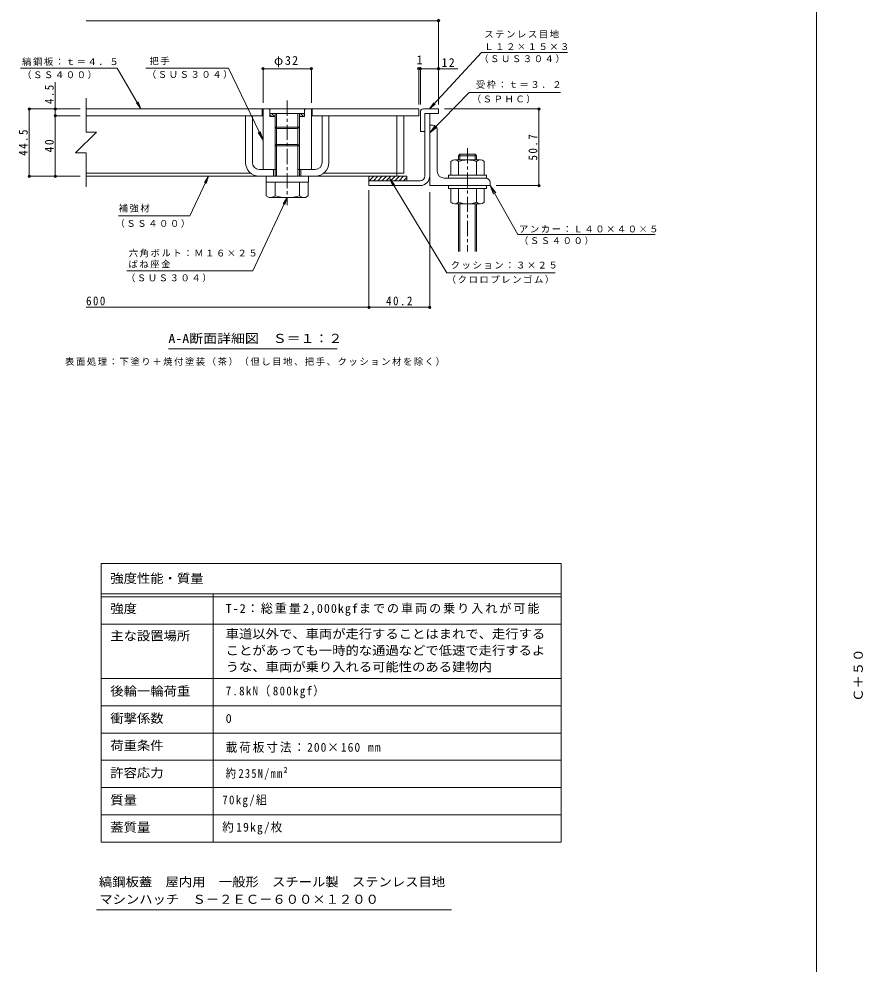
# Model space of a CAD drawing. Units: millimetres on the paper, enlarged 6 times, with parts at other scales. Extents: x -1918 to 2320, y -1648 to 1656.
# Drawn here: x -1918 to -245, y -1533 to 356 of the extents above; entities that cross this region are included whole.
import ezdxf
from ezdxf.enums import TextEntityAlignment as Align

# ---------------------------------------------------------------- set-up
doc = ezdxf.new("R2010")
doc.units = ezdxf.units.MM
doc.header["$LTSCALE"] = 6
doc.header["$PDMODE"] = 32
doc.header["$PDSIZE"] = 4.8
doc.linetypes.add('CHAIN1', pattern=[8, 5, -1, 1, -1])
for name, color, linetype, lineweight in [('1-F', 7, 'Continuous', 9), ('D-1', 2, 'Continuous', 9), ('D-2', 3, 'Continuous', 9), ('D-3', 4, 'Continuous', 9), ('D-4', 7, 'Continuous', 9), ('D-5', 7, 'Continuous', 9), ('D-6', 6, 'Continuous', 9), ('D-8', 5, 'Continuous', 5), ('D-9', 134, 'Continuous', 5), ('D-C', 2, 'Continuous', 9), ('D-D', 5, 'Continuous', 5), ('D-E', 3, 'Continuous', 9), ('D-F', 7, 'Continuous', 9), ('F-0_F-0ﾚｲﾔ', 7, 'Continuous', 9), ('F-5_F-5ﾚｲﾔ', 7, 'Continuous', 9), ('F-F_F-Fﾚｲﾔ', 2, 'Continuous', 9)]:
    doc.layers.add(name, color=color, linetype=linetype, lineweight=lineweight)
doc.styles.add('ＭＳ ゴシック', font='')
doc.styles.get('ＭＳ ゴシック').set_extended_font_data('MS Gothic')

msp = doc.modelspace()

# ---------------------------------------------------------------- linework, layer by layer
at = {"layer": 'D-1'}
for p, q in [((-1113.478, 45.022), (-1113.478, 168.922)), ((-1103.878, 45.022), (-1103.878, 168.922)), ((-1224.478, 35.422), (-1224.478, 25.822)), ((-1123.078, 35.422), (-1224.478, 35.422)), ((-1224.478, 25.822), (-1123.078, 25.822))]:
    msp.add_line(p, q, dxfattribs=at)
for radius in [9.6, 19.2]:
    msp.add_arc((-1123.078, 45.022), radius, 270, 0, dxfattribs=at)
at = {"layer": 'D-2'}
for p, q in [((-1785.478, 177.922), (-1125.478, 177.922)), ((-1435.978, 164.422), (-1435.978, 177.922)), ((-1336.978, 164.422), (-1336.978, 177.922)), ((-1125.478, 177.922), (-1125.478, 164.422)), ((-1785.478, 164.422), (-1434.478, 164.422)), ((-1338.478, 164.422), (-1125.478, 164.422))]:
    msp.add_line(p, q, dxfattribs=at)
at = {"layer": 'D-3'}
for p, q in [((-1122.478, 171.922), (-1122.478, 132.922)), ((-1116.478, 177.922), (-1086.478, 177.922)), ((-1113.478, 132.922), (-1113.478, 168.922)), ((-1113.478, 132.922), (-1122.478, 132.922))]:
    msp.add_line(p, q, dxfattribs=at)
msp.add_lwpolyline([(-1086.478, 177.922), (-1086.478, 168.922), (-1113.478, 168.922)], dxfattribs=at)
msp.add_arc((-1116.478, 171.922), 6, 90, 180, dxfattribs=at)
at = {"layer": 'D-4'}
msp.add_line((-1287.676, -297.761), (-1622.176, -297.761), dxfattribs=at)
at = {"layer": 'D-5'}
for p, q in [((-1086.478, 352.751), (-1785.478, 352.751)), ((-1086.478, 186.922), (-1086.478, 355.751)), ((-1001.159, 289.487), (-1104.459, 177.922)), ((-1001.159, 289.487), (-830.644, 289.487)), ((-1915.42, 258.772), (-1723.53, 258.772)), ((-1676.604, 177.922), (-1723.53, 258.772)), ((-1503.078, 258.772), (-1667.031, 258.772)), ((-1503.078, 258.772), (-1434.478, 116.229)), ((-1125.478, 186.922), (-1125.478, 260.497)), ((-1125.478, 257.497), (-1122.478, 257.497)), ((-1122.478, 186.922), (-1122.478, 260.497)), ((-1122.478, 257.497), (-1047.867, 257.497)), ((-1846.474, 177.922), (-1846.474, 231.078)), ((-1025.437, 210.554), (-1103.878, 130.713)), ((-844.499, 210.554), (-1025.437, 210.554)), ((-1676.604, 177.922), (-1685.762, 189.801)), ((-1676.604, 177.922), (-1682.376, 191.767)), ((-1104.459, 177.922), (-1095.792, 190.165)), ((-1104.459, 177.922), (-1092.919, 187.504)), ((-1434.478, 116.229), (-1440.1, 133.329)), ((-1103.878, 130.713), (-1093.047, 145.09)), ((-1103.878, 130.713), (-1089.695, 141.797)), ((-1434.478, 116.229), (-1444.334, 131.291)), ((-1542.837, 44.422), (-1547.348, 30.116)), ((-1183.158, 39.334), (-1173.761, 27.643)), ((-983.878, 25.822), (-973.056, 11.438)), ((-983.878, 25.822), (-977.148, 9.128)), ((-929.091, -71.187), (-983.878, 25.822)), ((-1454.465, -143.377), (-1386.478, 2.421)), ((-1386.478, 2.421), (-1394.537, -10.23)), ((-1386.478, 2.421), (-1390.989, -11.885)), ((-1579.493, -34.185), (-1721.103, -34.185)), ((-929.091, -71.187), (-656.823, -71.187)), ((-1454.465, -143.377), (-1704.656, -143.377)), ((-855.086, -146.877), (-1069.97, -146.877))]:
    msp.add_line(p, q, dxfattribs=at)
at = {"layer": 'D-5', "color": 5, "lineweight": 5}
for p, q in [((-1468.978, 164.422), (-1468.978, 71.422)), ((-1455.478, 164.422), (-1468.978, 164.422)), ((-1455.478, 71.422), (-1455.478, 164.422)), ((-1317.478, 71.422), (-1317.478, 164.422)), ((-1317.478, 164.422), (-1303.978, 164.422)), ((-1303.978, 164.422), (-1303.978, 71.422)), ((-1410.478, 57.922), (-1441.978, 57.922)), ((-1413.478, 44.422), (-1413.478, 57.922)), ((-1330.978, 57.922), (-1362.478, 57.922)), ((-1359.478, 44.422), (-1359.478, 57.922)), ((-1441.978, 44.422), (-1330.978, 44.422))]:
    msp.add_line(p, q, dxfattribs=at)
at = {"layer": 'D-5'}
for points in [[(-1579.493, -34.185), (-1542.837, 44.422), (-1550.897, 31.771)], [(-1069.97, -146.877), (-1183.158, 39.334), (-1177.107, 25.609)]]:
    msp.add_lwpolyline(points, dxfattribs=at)
at = {"layer": 'D-5', "color": 5, "lineweight": 5}
for centre, radius, start, end in [((-1441.978, 71.422), 27, 180, 270), ((-1441.978, 71.422), 13.5, 180, 270), ((-1330.978, 71.422), 13.5, 270, 0), ((-1330.978, 71.422), 27, 270, 0)]:
    msp.add_arc(centre, radius, start, end, dxfattribs=at)
at = {"layer": 'D-5'}
for p in [(-1086.478, 352.751), (-1125.478, 257.497), (-1122.478, 257.497), (-1086.478, 257.497)]:
    msp.add_point(p, dxfattribs=at)
at = {"layer": 'D-6'}
for p, q in [((-1224.478, 43.457), (-1223.512, 44.422)), ((-1224.478, 44.422), (-1149.478, 44.422)), ((-1224.478, 44.422), (-1224.478, 35.422)), ((-1224.027, 35.422), (-1215.027, 44.422)), ((-1215.543, 35.422), (-1206.542, 44.422)), ((-1207.057, 35.422), (-1198.057, 44.422)), ((-1198.572, 35.422), (-1189.572, 44.422)), ((-1190.087, 35.422), (-1181.087, 44.422)), ((-1181.601, 35.422), (-1172.601, 44.422)), ((-1173.116, 35.422), (-1164.116, 44.422)), ((-1164.631, 35.422), (-1155.631, 44.422)), ((-1156.146, 35.422), (-1149.478, 42.089)), ((-1149.478, 44.422), (-1149.478, 35.422))]:
    msp.add_line(p, q, dxfattribs=at)
at = {"layer": 'D-8'}
for p, q in [((-1168.978, 164.422), (-1155.478, 164.422)), ((-1168.978, 164.422), (-1168.978, 50.422)), ((-1155.478, 164.422), (-1155.478, 50.422)), ((-1168.978, 50.422), (-1155.478, 50.422))]:
    msp.add_line(p, q, dxfattribs=at)
at = {"layer": 'D-9'}
for p, q in [((-1785.478, 44.422), (-1168.978, 44.422)), ((-1168.978, 44.422), (-1168.978, 50.422)), ((-1428.178, 32.422), (-1428.178, 5.799)), ((-1410.478, 5.713), (-1410.478, 32.422)), ((-1362.478, 5.713), (-1362.478, 32.422)), ((-1344.778, 32.422), (-1344.778, 5.713)), ((-1422.452, 2.494), (-1428.178, 5.799)), ((-1350.478, 2.421), (-1422.328, 2.421)), ((-1350.478, 2.421), (-1344.778, 5.713))]:
    msp.add_line(p, q, dxfattribs=at)
for centre, radius, start, end in [((-1421.705, 23.126), 20.718, 267.86055, 302.81094), ((-1386.478, 91.58), 89.159, 254.38446, 285.61554), ((-1351.251, 23.126), 20.718, 237.18906, 272.13945)]:
    msp.add_arc(centre, radius, start, end, dxfattribs=at)
at = {"layer": 'D-C', "linetype": 'CHAIN1'}
msp.add_line((-1386.478, 194.527), (-1386.478, -12.957), dxfattribs=at)
at = {"layer": 'D-C'}
for p, q in [((-1434.478, 177.922), (-1422.479, 177.922)), ((-1434.478, 57.922), (-1434.478, 177.922)), ((-1420.978, 176.422), (-1422.479, 177.922)), ((-1351.978, 177.922), (-1420.978, 177.922)), ((-1420.978, 162.922), (-1420.978, 177.922)), ((-1350.478, 177.922), (-1351.978, 176.422)), ((-1351.978, 162.922), (-1351.978, 177.922)), ((-1338.478, 177.922), (-1350.478, 177.922)), ((-1338.478, 57.922), (-1338.478, 177.922)), ((-1351.978, 168.922), (-1420.978, 168.922)), ((-1418.039, 162.922), (-1420.978, 165.861)), ((-1410.478, 162.922), (-1420.978, 162.922)), ((-1411.675, 162.922), (-1417.675, 168.922)), ((-1410.478, 168.089), (-1411.311, 168.922)), ((-1410.478, 44.422), (-1410.478, 168.922)), ((-1407.478, 44.422), (-1407.478, 168.922)), ((-1365.478, 44.422), (-1365.478, 168.922)), ((-1362.478, 157.689), (-1362.478, 168.922)), ((-1360.763, 162.922), (-1362.478, 164.637)), ((-1351.978, 162.922), (-1362.478, 162.922)), ((-1362.478, 44.422), (-1362.478, 157.689)), ((-1354.399, 162.922), (-1360.399, 168.922)), ((-1351.978, 166.865), (-1354.035, 168.922)), ((-1362.478, 141.922), (-1410.478, 141.922)), ((-1362.478, 142.085), (-1365.478, 138.922)), ((-1407.478, 107.422), (-1410.478, 104.422)), ((-1362.478, 104.422), (-1410.478, 104.422)), ((-1365.478, 107.422), (-1407.478, 107.422)), ((-1362.478, 104.422), (-1365.478, 107.422)), ((-1434.478, 57.922), (-1407.478, 57.922)), ((-1338.478, 57.922), (-1365.478, 57.922))]:
    msp.add_line(p, q, dxfattribs=at)
at = {"layer": 'D-C', "color": 134, "lineweight": 5}
for p, q in [((-1428.478, 44.422), (-1344.478, 44.422)), ((-1344.478, 44.422), (-1344.478, 32.422))]:
    msp.add_line(p, q, dxfattribs=at)
at = {"layer": 'D-C'}
msp.add_lwpolyline([(-1365.478, 138.922), (-1407.478, 138.922), (-1410.478, 141.922)], dxfattribs=at)
at = {"layer": 'D-C', "color": 134, "lineweight": 5}
msp.add_lwpolyline([(-1428.478, 44.422), (-1428.478, 32.422), (-1344.478, 32.422)], dxfattribs=at)
at = {"layer": 'D-D', "linetype": 'CHAIN1'}
msp.add_line((-1028.878, 99.921), (-1028.878, -104.892), dxfattribs=at)
at = {"layer": 'D-D'}
for p, q in [((-1054.388, 76.822), (-1003.368, 76.822)), ((-1043.877, 87.922), (-1046.878, 84.921)), ((-1046.878, 84.921), (-1010.878, 84.921)), ((-1046.878, 84.921), (-1046.878, 76.822)), ((-1043.877, 87.922), (-1013.877, 87.922)), ((-1043.877, 87.922), (-1043.877, 76.822)), ((-1010.878, 84.921), (-1013.877, 87.922)), ((-1013.877, 87.922), (-1013.877, 76.822)), ((-1010.878, 84.921), (-1010.878, 76.822)), ((-1061.878, 46.822), (-1061.878, 73.821)), ((-1046.878, 46.822), (-1046.878, 73.821)), ((-1010.878, 46.822), (-1010.878, 73.821)), ((-995.878, 46.822), (-995.878, 73.821)), ((-1066.378, 46.822), (-991.379, 46.822)), ((-1066.378, 46.822), (-1066.378, 40.822)), ((-1066.378, 40.822), (-991.379, 40.822)), ((-991.379, 46.822), (-991.379, 40.822)), ((-1066.378, 25.822), (-991.379, 25.822)), ((-1066.378, 25.822), (-1066.378, 19.822)), ((-1066.378, 19.822), (-991.379, 19.822)), ((-1061.878, 19.822), (-1061.878, -7.178)), ((-1046.878, 19.822), (-1046.878, -7.178)), ((-1010.878, 19.822), (-1010.878, -7.178)), ((-995.878, 19.822), (-995.878, -7.178)), ((-991.379, 25.822), (-991.379, 19.822)), ((-1054.388, -10.178), (-1003.368, -10.178)), ((-1046.878, -10.178), (-1046.878, -104.892)), ((-1043.877, -10.178), (-1043.877, -104.892)), ((-1013.877, -10.178), (-1013.877, -104.892)), ((-1010.878, -10.178), (-1010.878, -104.892))]:
    msp.add_line(p, q, dxfattribs=at)
for centre, radius, start, end in [((-1054.379, 65.947), 10.875, 46.39719, 133.60283), ((-1028.878, 21.322), 55.5, 71.07536, 108.92465), ((-1003.379, 65.947), 10.875, 46.39719, 133.60283), ((-1054.379, 0.697), 10.875, 226.39719, 313.60283), ((-1028.878, 45.322), 55.5, 251.07536, 288.92465), ((-1003.379, 0.697), 10.875, 226.39719, 313.60283)]:
    msp.add_arc(centre, radius, start, end, dxfattribs=at)
at = {"layer": 'D-E', "color": 2}
for p, q in [((-1434.478, 164.422), (-1785.478, 164.422)), ((-1168.978, 164.422), (-1338.478, 164.422)), ((-1168.978, 50.422), (-1168.978, 164.422)), ((-1785.478, 50.422), (-1458.949, 50.422)), ((-1314.007, 50.422), (-1168.978, 50.422))]:
    msp.add_line(p, q, dxfattribs=at)
at = {"layer": 'D-E'}
for p, q in [((-1097.878, 145.822), (-1103.878, 145.822)), ((-1103.878, 25.822), (-1103.878, 145.822)), ((-1088.878, 54.322), (-1088.878, 136.822)), ((-1075.378, 40.822), (-992.878, 40.822)), ((-983.878, 25.822), (-1103.878, 25.822)), ((-983.878, 31.822), (-983.878, 25.822))]:
    msp.add_line(p, q, dxfattribs=at)
for centre, radius, start, end in [((-1097.878, 136.822), 9, 0, 90), ((-1075.378, 54.322), 13.5, 180, 270), ((-992.878, 31.822), 9, 0, 90)]:
    msp.add_arc(centre, radius, start, end, dxfattribs=at)
at = {"layer": 'D-F'}
for p, q in [((-1434.478, 259.297), (-1434.478, 189.922)), ((-1434.478, 257.497), (-1338.478, 257.497)), ((-1338.478, 259.297), (-1338.478, 189.922)), ((-1785.478, 198.922), (-1785.478, 131.817)), ((-1899.819, 177.922), (-1797.478, 177.922)), ((-1898.019, 44.422), (-1898.019, 177.922)), ((-1846.474, 177.922), (-1846.474, 164.422)), ((-885.528, 177.922), (-1074.478, 177.922)), ((-887.328, 25.822), (-887.328, 177.922)), ((-1848.274, 164.422), (-1797.478, 164.422)), ((-1846.474, 164.422), (-1846.474, 44.422)), ((-1785.478, 90.528), (-1806.122, 90.528)), ((-1785.478, 90.528), (-1785.478, 23.168)), ((-1899.819, 44.422), (-1797.478, 44.422)), ((-885.528, 25.822), (-971.878, 25.822)), ((-1224.478, 16.822), (-1224.478, -218.337)), ((-1103.878, 12.993), (-1103.878, -218.337)), ((-1224.478, -215.337), (-1785.478, -215.337)), ((-1103.878, -215.337), (-1224.478, -215.337))]:
    msp.add_line(p, q, dxfattribs=at)
msp.add_lwpolyline([(-1785.478, 131.817), (-1764.833, 131.817), (-1806.122, 90.528)], dxfattribs=at)
for p in [(-1434.478, 257.497), (-1338.478, 257.497), (-1898.019, 177.922), (-1846.474, 177.922), (-887.328, 177.922), (-1846.474, 164.422), (-1898.019, 44.422), (-1846.474, 44.422), (-887.328, 25.822), (-1224.478, -215.337), (-1103.878, -215.337)]:
    msp.add_point(p, dxfattribs=at)
at = {"layer": 'F-0_F-0ﾚｲﾔ'}
msp.add_line((-336.7, -1533), (-336.7, 1656), dxfattribs=at)
at = {"layer": 'F-5_F-5ﾚｲﾔ'}
for p, q in [((-843.397, -723.487), (-843.397, -1275.488)), ((-1755.397, -843.487), (-843.397, -843.487)), ((-1755.397, -951.487), (-843.397, -951.487)), ((-1764.703, -1409.993), (-1060.918, -1409.993))]:
    msp.add_line(p, q, dxfattribs=at)
at = {"layer": 'F-F_F-Fﾚｲﾔ', "color": 7}
for p, q in [((-1755.397, -723.487), (-1755.397, -1275.488)), ((-1755.397, -723.487), (-843.397, -723.487)), ((-1755.397, -783.487), (-843.397, -783.487)), ((-1755.397, -789.487), (-843.397, -789.487)), ((-1533.397, -783.487), (-1533.397, -1275.488)), ((-1755.397, -843.487), (-843.397, -843.487)), ((-1755.397, -951.487), (-843.397, -951.487)), ((-1755.397, -1005.487), (-843.397, -1005.487)), ((-1755.397, -1059.487), (-843.397, -1059.487)), ((-843.397, -1113.487), (-1755.397, -1113.487)), ((-843.397, -1167.487), (-1755.397, -1167.487)), ((-843.397, -1221.488), (-1755.397, -1221.488)), ((-843.397, -1275.488), (-1755.397, -1275.488))]:
    msp.add_line(p, q, dxfattribs=at)

# ---------------------------------------------------------------- texts
at = {"layer": '1-F', "color": 2, "style": 'ＭＳ ゴシック', "width": 1.1}
msp.add_text('Ｃ＋５０', height=17.6, rotation=90, dxfattribs=at).set_placement((-239.676, -997.499), align=Align.BOTTOM_LEFT)
at = {"layer": 'D-4', "color": 2, "style": 'ＭＳ ゴシック', "width": 1.15}
msp.add_text('A-A断面詳細図\u3000Ｓ＝１：２', height=17.6, dxfattribs=at).set_placement((-1622.176, -291.384), align=Align.BOTTOM_LEFT)
at = {"layer": 'D-4', "insert": (-1827.201, -331.439), "char_height": 13.2, "attachment_point": 7, "style": 'ＭＳ ゴシック'}
msp.add_mtext('\\T1.17;表面処理：下塗り＋焼付塗装（茶）（但し目地、把手、クッション材を除く）', dxfattribs=at)
at = {"layer": 'D-5', "color": 2, "style": 'ＭＳ ゴシック'}
msp.add_text('1', height=17.6, dxfattribs=at).set_placement((-1129.978, 261.097), align=Align.BOTTOM_LEFT)
at = {"layer": 'D-5', "char_height": 13.2, "attachment_point": 7, "style": 'ＭＳ ゴシック'}
for s, insert in [('\\T1.17;ステンレス目地', (-995.644, 318.052)), ('\\T1.17;Ｌ１２×１５×３', (-995.644, 294.388)), ('\\T1.17;（ＳＵＳ３０４）', (-1005.746, 268.923)), ('\\T1.17;縞鋼板：ｔ＝４．５', (-1912.22, 263.301)), ('\\T1.17;把手', (-1659.774, 264.675)), ('\\T1.17;（ＳＳ４００）', (-1912.22, 237.101)), ('\\T1.17;（ＳＵＳ３０４）', (-1664.82, 237.733)), ('\\T1.17;受枠：ｔ＝３．２', (-1012.27, 217.946)), ('\\T1.17;（ＳＰＨＣ）', (-1020.438, 189.048)), ('\\T1.17;補強材', (-1721.103, -27.299)), ('\\T1.17;（ＳＳ４００）', (-1727.223, -57.613)), ('\\T1.17;アンカー：Ｌ４０×４０×５', (-926.823, -67.61)), ('\\T1.17;（ＳＳ４００）', (-926.823, -91.753)), ('\\T1.17;六角ボルト：Ｍ１６×２５', (-1700.739, -116.165)), ('\\T1.17;ばね座金', (-1701.367, -138.198)), ('\\T1.17;クッション：３×２５', (-1062.362, -139.848)), ('\\T1.17;（ＳＵＳ３０４）', (-1706.324, -165.534)), ('\\T1.17;（クロロプレンゴム）', (-1070.136, -168.814))]:
    msp.add_mtext(s, dxfattribs=dict(at, insert=insert))
at = {"layer": 'D-5', "color": 2, "insert": (-1080.312, 261.097), "char_height": 17.6, "attachment_point": 7, "style": 'ＭＳ ゴシック'}
msp.add_mtext('\\T1.27;\\W0.95;12', dxfattribs=at)
at = {"layer": 'D-F', "color": 2, "char_height": 17.6, "attachment_point": 7, "style": 'ＭＳ ゴシック'}
for s, insert in [('\\T1.19;φ32', (-1412.728, 260.497)), ('\\T1.27;\\W0.9;600', (-1785.478, -211.737)), ('\\T1.28;\\W0.9;40.2', (-1190.428, -211.737))]:
    msp.add_mtext(s, dxfattribs=dict(at, insert=insert))
at = {"layer": 'D-F', "color": 2, "char_height": 17.6, "attachment_point": 7, "rotation": 90, "style": 'ＭＳ ゴシック'}
for s, insert in [('\\T1.27;\\W0.9;4.5', (-1849.474, 187.566)), ('\\T1.28;\\W0.9;44.5', (-1901.019, 84.922)), ('\\T1.27;\\W0.95;40', (-1849.474, 91.672)), ('\\T1.28;\\W0.9;50.7', (-890.328, 75.622))]:
    msp.add_mtext(s, dxfattribs=dict(at, insert=insert))
at = {"layer": 'F-5_F-5ﾚｲﾔ', "color": 2, "style": 'ＭＳ ゴシック', "width": 1.1}
for s, p in [('縞鋼板蓋\u3000屋内用\u3000一般形\u3000スチール製\u3000ステンレス目地', (-1759.918, -1368.733)), ('マシンハッチ\u3000Ｓ－２ＥＣ－６００×１２００', (-1759.238, -1403.228))]:
    msp.add_text(s, height=17.6, dxfattribs=at).set_placement(p, align=Align.BOTTOM_LEFT)
at = {"layer": 'F-F_F-Fﾚｲﾔ', "style": 'ＭＳ ゴシック', "width": 1.1}
for s, p in [('強度性能・質量', (-1737.397, -767.028)), ('強度', (-1737.397, -826.987)), ('主な設置場所', (-1737.397, -880.987)), ('車道以外で、車両が走行することはまれで、走行する', (-1508.596, -877.129)), ('ことがあっても一時的な通過などで低速で走行するよ', (-1508.596, -909.819)), ('うな、車両が乗り入れる可能性のある建物内', (-1508.596, -942.509)), ('後輪一輪荷重', (-1737.397, -990.487)), ('衝撃係数', (-1737.397, -1044.487)), ('荷重条件', (-1737.397, -1098.487)), ('許容応力', (-1737.397, -1152.487)), ('質量', (-1737.397, -1206.488)), ('蓋質量', (-1737.397, -1260.488))]:
    msp.add_text(s, height=17.6, dxfattribs=at).set_placement(p, align=Align.BOTTOM_LEFT)
at = {"layer": 'F-F_F-Fﾚｲﾔ', "style": 'ＭＳ ゴシック'}
msp.add_text('0', height=17.6, dxfattribs=at).set_placement((-1508.596, -1044.487), align=Align.BOTTOM_LEFT)
at = {"layer": 'F-F_F-Fﾚｲﾔ', "char_height": 17.6, "attachment_point": 7, "style": 'ＭＳ ゴシック'}
for s, insert in [('\\T1.16;T-2：総重量2,000kgfまでの車両の乗り入れが可能', (-1508.596, -826.987)), ('\\T1.24;\\W0.9;7.8kN（800kgf）', (-1508.596, -990.487)), ('\\T1.18;\\W0.95;載荷板寸法：200×160\\~mm', (-1508.596, -1098.487)), ('\\T1.25;\\W0.85;約235N/mm²', (-1508.596, -1152.488)), ('\\T1.24;\\W0.9;70kg/組', (-1515.346, -1206.488)), ('\\T1.21;\\W0.95;約19kg/枚', (-1515.346, -1260.488))]:
    msp.add_mtext(s, dxfattribs=dict(at, insert=insert))

doc.saveas('drawing.dxf')
